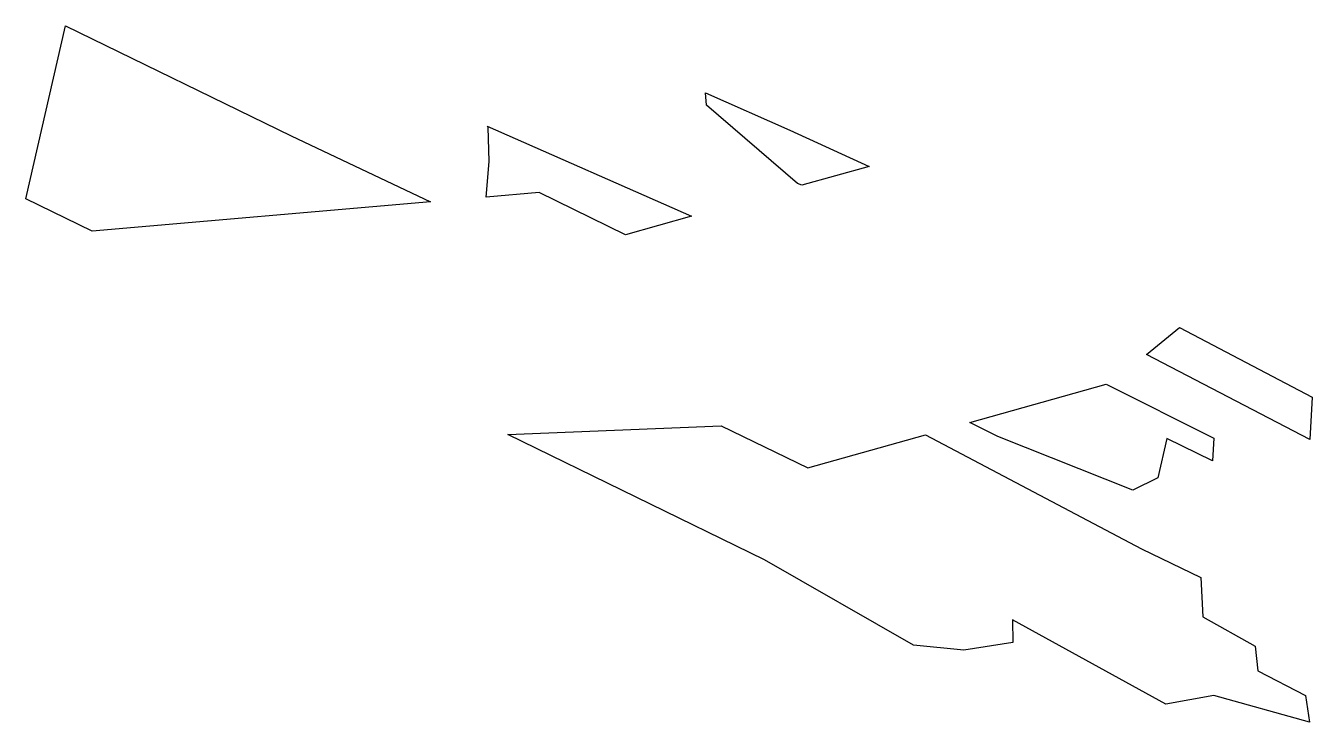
# Model space of a CAD drawing. Header units: metres. Extents: x 257375 to 257576, y 386263 to 386372.
import ezdxf

# ---------------------------------------------------------------- set-up
doc = ezdxf.new("R2010")
doc.units = ezdxf.units.M

msp = doc.modelspace()

# ---------------------------------------------------------------- linework, layer by layer
for points in [[(257438.421087, 386344.34652, 103.576598), (257385.759542, 386339.788969, 169.509311), (257375.396475, 386344.849613, 170.162234), (257381.566232, 386371.781218, 107.840217), (257416.720971, 386354.644941, 105.561183), (257438.421087, 386344.34652, 103.576598)], [(257496.260531, 386346.937206, 36.155942), (257495.579325, 386347.234104, 36.272819), (257481.384751, 386359.421719, 26.296507), (257481.250886, 386361.315856, 22.522561), (257494.360538, 386355.535092, 20.41192), (257506.715872, 386349.870486, 18.870425), (257496.260531, 386346.937206, 36.155942)], [(257447.108166, 386345.098336, 92.7003), (257447.573206, 386350.615505, 80.790318), (257447.397645, 386355.9991, 69.843977), (257447.269173, 386356.135105, 69.700534), (257479.090464, 386342.120089, 64.542725), (257468.802366, 386339.23373, 81.551743), (257455.334984, 386345.810319, 82.400253), (257447.108166, 386345.098336, 92.7003)], [(257575.325823, 386307.348294, 33.198436), (257549.930197, 386320.582803, 33.075728), (257555.03656, 386324.780505, 18.914565), (257575.727981, 386313.933288, 19.147379), (257575.325823, 386307.348294, 33.198436)], [(257526.76525, 386307.811468, 84.346547), (257522.381412, 386309.995858, 84.532555), (257543.626021, 386315.956101, 49.409448), (257560.379398, 386307.575175, 48.76688), (257560.214394, 386304.027148, 56.282203), (257553.081854, 386307.510214, 56.731588), (257551.677022, 386301.37798, 70.922098), (257547.770111, 386299.474112, 79.051971), (257526.76525, 386307.811468, 84.346547)], [(257529.047238, 386279.286875, 140.894468), (257529.081638, 386275.744918, 148.183277), (257521.469842, 386274.556858, 158.808052), (257513.627018, 386275.305223, 165.675677), (257490.450227, 386288.600844, 163.045737), (257450.460397, 386308.129263, 165.565289), (257483.692898, 386309.496578, 127.078442), (257497.16028, 386302.919988, 126.229932), (257515.479279, 386308.059442, 95.943654), (257549.150724, 386290.35044, 96.440761), (257558.351542, 386285.854998, 95.865954), (257558.687688, 386279.756684, 108.118217), (257566.846739, 386275.168008, 108.854071), (257567.236889, 386271.310012, 116.414808), (257574.689075, 386267.469651, 116.361422), (257575.292907, 386263.325218, 124.285302), (257560.397592, 386267.490813, 131.652586), (257552.943133, 386266.13619, 142.453034), (257529.047238, 386279.286875, 140.894468)]]:
    msp.add_polyline3d(points)

doc.saveas('drawing.dxf')
